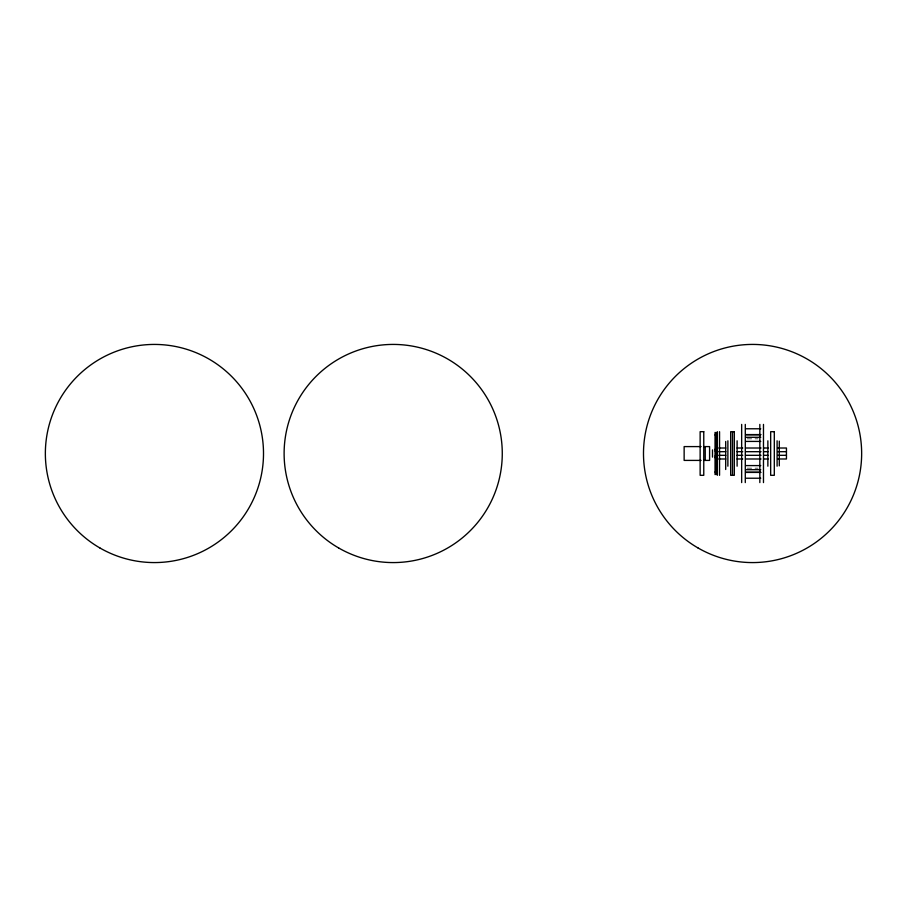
<?xml version="1.0" encoding="UTF-8"?>
<svg xmlns="http://www.w3.org/2000/svg" width="907" height="907" viewBox="0 0 907 907"><rect width="100%" height="100%" fill="white"/><g stroke="black" fill="none" stroke-linecap="round" stroke-linejoin="round"><path stroke-width="0.68" stroke-dasharray="4.54 3.4" d="M747.119 438.841L758.025 438.841M747.119 468.159L758.025 468.159"/><path stroke-width="1.36" d="M745.758 428.773L760.746 428.773M745.758 434.589L760.746 434.589M745.758 434.736L760.746 434.736M715.045 434.975L716.133 434.975M745.758 437.299L760.746 437.299M745.758 441.414L760.746 441.414M701.1 446.595L684.139 446.595L684.139 460.405L701.1 460.405M703.764 446.595L709.591 446.595L709.591 460.405L703.764 460.405M718.775 448.013L725.827 448.013M737.096 448.013L742.742 448.013M745.565 448.013L761.064 448.013M763.887 448.013L768.116 448.013M777.991 448.013L786.448 448.013L786.448 458.987L777.991 458.987M715.045 449.271L716.133 449.271M715.045 450.96L716.133 450.96M718.775 451.686L725.827 451.686M737.096 451.686L742.742 451.686M745.565 451.686L761.064 451.686M763.887 451.686L768.116 451.686M777.991 451.686L786.448 451.686M718.775 455.314L725.827 455.314M737.096 455.314L742.742 455.314M745.565 455.314L761.064 455.314M763.887 455.314L768.116 455.314M777.991 455.314L786.448 455.314M715.045 456.04L716.133 456.04M715.045 457.729L716.133 457.729M718.775 458.987L725.827 458.987M737.096 458.987L742.742 458.987M745.565 458.987L761.064 458.987M763.887 458.987L768.116 458.987M745.758 465.586L760.746 465.586M745.758 469.701L760.746 469.701M715.045 472.025L716.133 472.025M745.758 472.264L760.746 472.264M745.758 472.411L760.746 472.411M745.758 478.227L760.746 478.227M779.294 441.142L779.294 465.858M777.106 440.813L777.106 466.187M767.866 440.813L767.866 466.187M763.479 424.408L763.479 482.592M759.839 424.408L759.839 482.592M745.293 424.408L745.293 482.592M741.665 424.408L741.665 482.592M737.108 440.813L737.108 466.187M732.493 431.687L732.493 475.313M727.879 440.813L727.879 466.187M725.691 441.46L725.691 469.497M719.546 431.687L719.546 475.313M717.358 431.687L717.358 475.313M716.133 432.424L716.133 474.576M715.045 432.424L715.045 474.576M712.494 449.883L712.494 457.117M705.227 446.595L705.227 460.405M703.764 431.687L700.136 431.687L700.136 475.313L703.764 475.313L703.764 431.687M734.307 431.687L730.679 431.687L730.679 475.313L734.307 475.313L734.307 431.687M774.306 431.687L770.667 431.687L770.667 475.313L774.306 475.313L774.306 431.687M99.895 547.964A109.078 109.078 0 0 0 263.506 453.5A109.078 109.078 0 0 0 99.895 359.036A109.078 109.078 0 0 0 99.895 547.964M338.651 547.964A109.078 109.078 0 0 0 502.274 453.5A109.078 109.078 0 0 0 338.651 359.036A109.078 109.078 0 0 0 338.651 547.964M698.027 547.964A109.078 109.078 0 0 0 861.65 453.5A109.078 109.078 0 0 0 698.027 359.036A109.078 109.078 0 0 0 698.027 547.964"/></g></svg>
